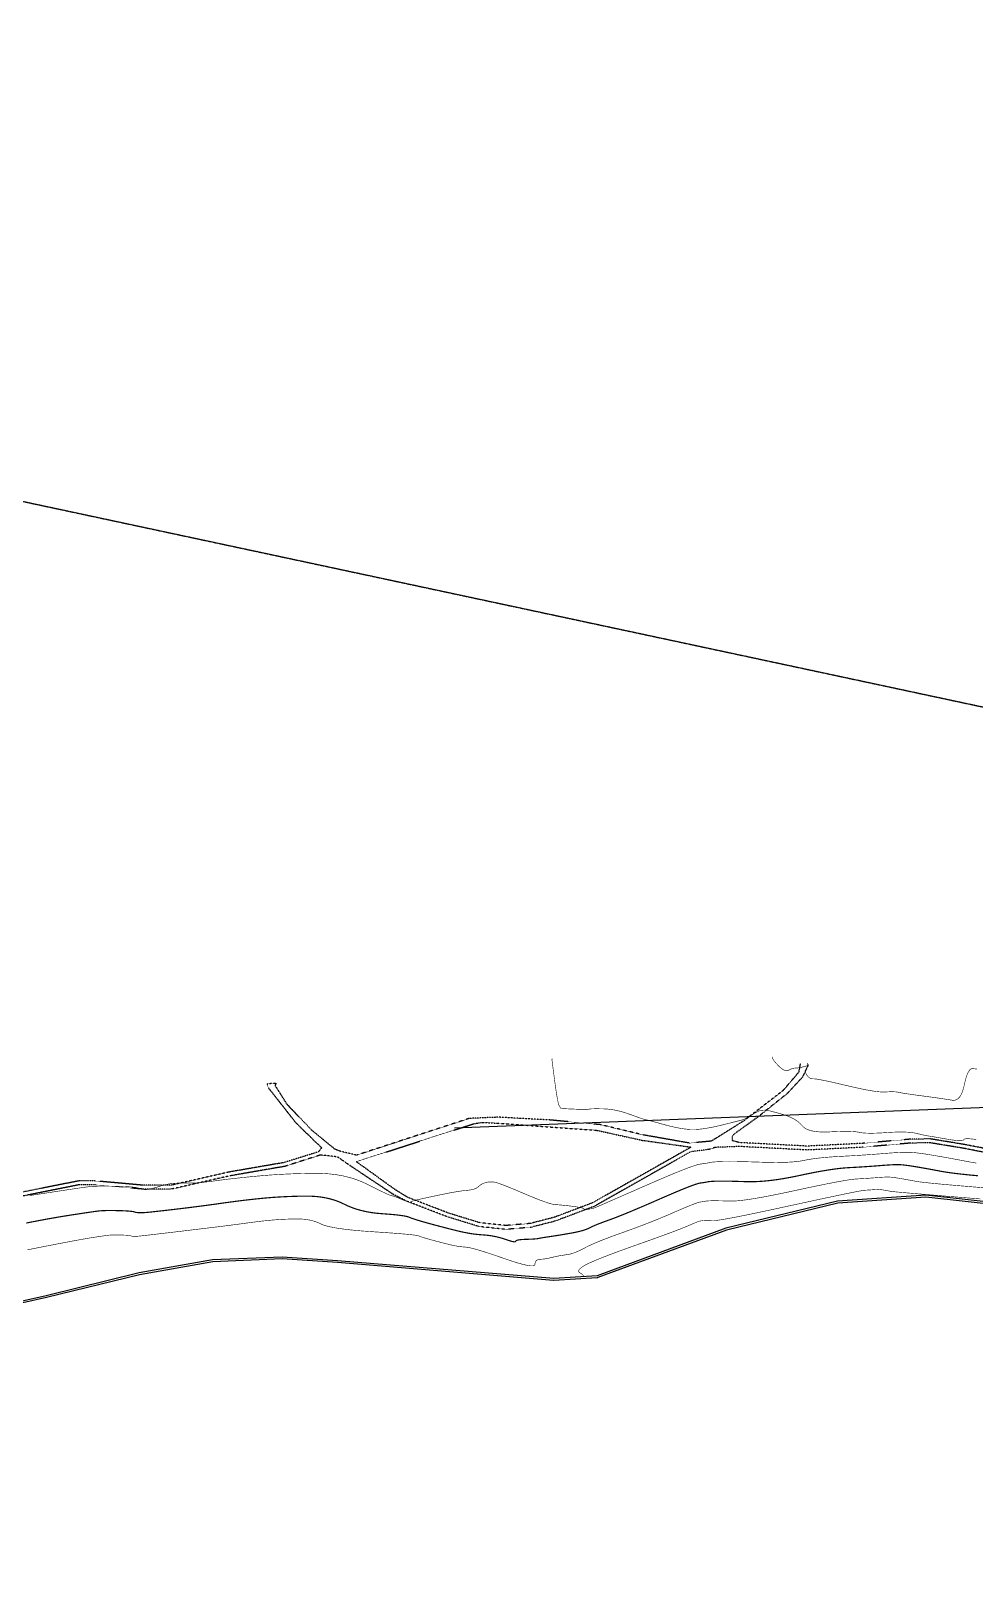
# Model space of a CAD drawing. Extents: x 11113384 to 13069430, y 3172370 to 5201108.
# Drawn here: x 12157800 to 12400344, y 4802691 to 5201108 of the extents above; entities that cross this region are included whole.
import ezdxf

# ---------------------------------------------------------------- set-up
doc = ezdxf.new("R2010")
doc.units = 0
doc.linetypes.add('CENTER2', pattern=[28.575, 19.05, -3.175, 3.175, -3.175])
doc.linetypes.add('X6', pattern=[2, 1, -1])
doc.layers.get('0').update_dxf_attribs({"linetype": 'CONTINUOUS'})
for name, color, linetype in [('1道路红线', 1, 'CONTINUOUS'), ('DGX', 2, 'CONTINUOUS'), ('DLSS', 4, 'CONTINUOUS'), ('DMTZ', 3, 'CONTINUOUS'), ('SXSS', 5, 'CONTINUOUS')]:
    doc.layers.add(name, color=color, linetype=linetype)
doc.linetypes.add('10422', pattern='A,2,[150,AAA.SHX,S=1,R=0,X=0,Y=1],2,[177,AAA.SHX,S=1,R=0,X=0,Y=0.8],1e-09', length=4)

msp = doc.modelspace()

# ---------------------------------------------------------------- linework, layer by layer
at = {"linetype": 'CENTER2', "ltscale": 5}
msp.add_lwpolyline([(11591258, 5201108), (13049603, 4888710), (12797457, 3711631), (11339112, 4024029)], close=True, dxfattribs=at)
at = {"layer": '1道路红线'}
msp.add_lwpolyline([(11752097, 4709836), (12494127, 4723669, -0.118394), (12574100, 4700800, 0.1830605), (12643234, 4664474), (12722396, 4664076, 0.4147455), (12732446, 4674044), (12733262, 4928183), (12724297, 4936835), (12266630, 4919115)], format="xyb", dxfattribs=at)
at = {"layer": 'DGX', "linetype": 'Continuous', "const_width": 150, "flags": 128}
msp.add_lwpolyline([(12291736, 4936976), (12291724, 4936972), (12291713, 4936962), (12291703, 4936947), (12291694, 4936926), (12291685, 4936900), (12291677, 4936868), (12291669, 4936830), (12291662, 4936787), (12291668, 4936657), (12291698, 4936357), (12291752, 4935887), (12291830, 4935249), (12291933, 4934441), (12292059, 4933463), (12292210, 4932317), (12292385, 4931001), (12292567, 4929678), (12292738, 4928512), (12292897, 4927503), (12293046, 4926650), (12293183, 4925953), (12293310, 4925413), (12293425, 4925030), (12293529, 4924803), (12293623, 4924662), (12293706, 4924540), (12293779, 4924434), (12293841, 4924346), (12293892, 4924274), (12293934, 4924221), (12293964, 4924184), (12293985, 4924165), (12294051, 4924152), (12294220, 4924137), (12294492, 4924119), (12294867, 4924098), (12295345, 4924073), (12295926, 4924046), (12296609, 4924016), (12297395, 4923983), (12298188, 4923952), (12298890, 4923931), (12299501, 4923917), (12300022, 4923913), (12300453, 4923917), (12300793, 4923930), (12301043, 4923951), (12301202, 4923981), (12301358, 4924012), (12301600, 4924036), (12301926, 4924055), (12302338, 4924067), (12302835, 4924073), (12303416, 4924073), (12304083, 4924066), (12304834, 4924053), (12305636, 4924017), (12306454, 4923941), (12307287, 4923825), (12308135, 4923668), (12308999, 4923471), (12309879, 4923233), (12310774, 4922956), (12311685, 4922638), (12312547, 4922322), (12313297, 4922050), (12313933, 4921822), (12314457, 4921637), (12314868, 4921497), (12315166, 4921400), (12315351, 4921348), (12315424, 4921339), (12315514, 4921331), (12315751, 4921279), (12316137, 4921184), (12316671, 4921046), (12317352, 4920864), (12318182, 4920639), (12319159, 4920370), (12320284, 4920058), (12321452, 4919746), (12322560, 4919475), (12323606, 4919247), (12324591, 4919060), (12325515, 4918916), (12326377, 4918813), (12327179, 4918753), (12327919, 4918735), (12328661, 4918756), (12329467, 4918816), (12330336, 4918914), (12331270, 4919049), (12332268, 4919223), (12333330, 4919435), (12334456, 4919686), (12335646, 4919974), (12336795, 4920263), (12337801, 4920515), (12338662, 4920732), (12339379, 4920911), (12339952, 4921055), (12340380, 4921162), (12340664, 4921232), (12340804, 4921266), (12340898, 4921299), (12341042, 4921367), (12341238, 4921469), (12341484, 4921605), (12341782, 4921776), (12342131, 4921982), (12342530, 4922221), (12342981, 4922496), (12343439, 4922770), (12343858, 4923008), (12344240, 4923210), (12344583, 4923378), (12344889, 4923509), (12345157, 4923605), (12345386, 4923666), (12345578, 4923690), (12345745, 4923698), (12345899, 4923705), (12346040, 4923712), (12346168, 4923719), (12346283, 4923726), (12346386, 4923733), (12346476, 4923740), (12346554, 4923747), (12346679, 4923737), (12346914, 4923693), (12347257, 4923616), (12347709, 4923505), (12348270, 4923359), (12348941, 4923180), (12349720, 4922967), (12350608, 4922720), (12351515, 4922443), (12352352, 4922139), (12353120, 4921807), (12353817, 4921448), (12354444, 4921063), (12355001, 4920650), (12355488, 4920210), (12355906, 4919742), (12356353, 4919296), (12356930, 4918921), (12357637, 4918615), (12358474, 4918379), (12359442, 4918213), (12360539, 4918117), (12361767, 4918091), (12363124, 4918135), (12364486, 4918202), (12365727, 4918246), (12366848, 4918266), (12367847, 4918263), (12368725, 4918236), (12369482, 4918186), (12370118, 4918112), (12370633, 4918015), (12371140, 4917919), (12371753, 4917848), (12372471, 4917803), (12373295, 4917783), (12374224, 4917789), (12375259, 4917820), (12376400, 4917876), (12377646, 4917958), (12378902, 4918038), (12380072, 4918087), (12381158, 4918106), (12382158, 4918095), (12383072, 4918053), (12383901, 4917981), (12384645, 4917879), (12385304, 4917746), (12385893, 4917606), (12386428, 4917481), (12386908, 4917372), (12387335, 4917278), (12387708, 4917199), (12388027, 4917136), (12388293, 4917089), (12388504, 4917057), (12388740, 4917023), (12389079, 4916970), (12389523, 4916898), (12390070, 4916807), (12390721, 4916697), (12391475, 4916568), (12392333, 4916419), (12393295, 4916252), (12394247, 4916095), (12395077, 4915980), (12395783, 4915905), (12396367, 4915871), (12396827, 4915878), (12397165, 4915926), (12397380, 4916015), (12397472, 4916145), (12397585, 4916271), (12397865, 4916350), (12398311, 4916381), (12398922, 4916364), (12399700, 4916301), (12400644, 4916189)], dxfattribs=at)
at = {"layer": 'DGX', "linetype": 'Continuous', "const_width": 150}
for points in [[(12400847, 4934261), (12400229, 4934346), (12399805, 4934411), (12399486, 4934394), (12399179, 4934234), (12398885, 4933930), (12398604, 4933482), (12398336, 4932891), (12398082, 4932156), (12397840, 4931277), (12397611, 4930254), (12397367, 4929234), (12397079, 4928363), (12396748, 4927642), (12396374, 4927070), (12395956, 4926647), (12395494, 4926373), (12394990, 4926249), (12394441, 4926274), (12393827, 4926378), (12393124, 4926490), (12392331, 4926611), (12391451, 4926741), (12390481, 4926880), (12389423, 4927027), (12388275, 4927183), (12387039, 4927348), (12385821, 4927510), (12384729, 4927660), (12383761, 4927797), (12382918, 4927921), (12382201, 4928033), (12381609, 4928132), (12381142, 4928218), (12380800, 4928292), (12380501, 4928352), (12380163, 4928399), (12379787, 4928431), (12379372, 4928450), (12378918, 4928455), (12378425, 4928447), (12377894, 4928424), (12377324, 4928388), (12376654, 4928376), (12375822, 4928426), (12374830, 4928537), (12373676, 4928710), (12372361, 4928944), (12370885, 4929240), (12369248, 4929598), (12367449, 4930018), (12365672, 4930439), (12364099, 4930803), (12362729, 4931108), (12361564, 4931355), (12360602, 4931545), (12359844, 4931676), (12359291, 4931749), (12358941, 4931764), (12358699, 4931763), (12358470, 4931787), (12358253, 4931836), (12358049, 4931909), (12357858, 4932008), (12357678, 4932132), (12357512, 4932280), (12357358, 4932454), (12357219, 4932636), (12357100, 4932810), (12357000, 4932975), (12356919, 4933131), (12356858, 4933279), (12356815, 4933419), (12356792, 4933551), (12356788, 4933673), (12356798, 4933792), (12356817, 4933911), (12356844, 4934030), (12356880, 4934150), (12356925, 4934269), (12356979, 4934389), (12357041, 4934509), (12357112, 4934629), (12357183, 4934742), (12357243, 4934841), (12357294, 4934925), (12357334, 4934995), (12357365, 4935051), (12357385, 4935093), (12357396, 4935121), (12357397, 4935134), (12357392, 4935139), (12357387, 4935144), (12357381, 4935148), (12357375, 4935151), (12357369, 4935154), (12357362, 4935155), (12357354, 4935156), (12357346, 4935156), (12357322, 4935151), (12357266, 4935137), (12357179, 4935114), (12357061, 4935082), (12356911, 4935041), (12356729, 4934991), (12356517, 4934931), (12356273, 4934863), (12356015, 4934795), (12355762, 4934734), (12355512, 4934682), (12355268, 4934638), (12355027, 4934603), (12354791, 4934576), (12354559, 4934556), (12354331, 4934546), (12354105, 4934531), (12353875, 4934501), (12353643, 4934456), (12353408, 4934394), (12353171, 4934318), (12352931, 4934226), (12352688, 4934118), (12352443, 4933995), (12352185, 4933899), (12351907, 4933873), (12351607, 4933917), (12351285, 4934031), (12350943, 4934216), (12350579, 4934470), (12350194, 4934795), (12349788, 4935190), (12349399, 4935602), (12349065, 4935978), (12348787, 4936319), (12348565, 4936624), (12348399, 4936894), (12348288, 4937128), (12348233, 4937326), (12348233, 4937489)], [(12400712, 4910111), (12399455, 4910325), (12398188, 4910559), (12396939, 4910795), (12395738, 4911020), (12394586, 4911233), (12393482, 4911435), (12392426, 4911625), (12391419, 4911803), (12390461, 4911969), (12389550, 4912123), (12388690, 4912265), (12387881, 4912393), (12387123, 4912506), (12386416, 4912606), (12385761, 4912691), (12385156, 4912762), (12384603, 4912820), (12384102, 4912863), (12383575, 4912890), (12382948, 4912899), (12382220, 4912891), (12381392, 4912864), (12380462, 4912820), (12379432, 4912758), (12378302, 4912678), (12377070, 4912580), (12375773, 4912475), (12374447, 4912373), (12373091, 4912276), (12371705, 4912182), (12370289, 4912091), (12368844, 4912005), (12367369, 4911922), (12365864, 4911842), (12364387, 4911758), (12362997, 4911661), (12361692, 4911551), (12360474, 4911429), (12359341, 4911293), (12358295, 4911144), (12357334, 4910982), (12356460, 4910807), (12355564, 4910641), (12354538, 4910506), (12353383, 4910401), (12352097, 4910327), (12350682, 4910283), (12349138, 4910270), (12347463, 4910288), (12345659, 4910336), (12343866, 4910394), (12342225, 4910442), (12340737, 4910480), (12339401, 4910507), (12338218, 4910524), (12337187, 4910531), (12336309, 4910527), (12335583, 4910513), (12334963, 4910493), (12334404, 4910469), (12333904, 4910443), (12333465, 4910413), (12333086, 4910381), (12332767, 4910345), (12332508, 4910307), (12332309, 4910266), (12332120, 4910222), (12331891, 4910176), (12331622, 4910126), (12331313, 4910075), (12330964, 4910021), (12330574, 4909964), (12330145, 4909905), (12329675, 4909843), (12329024, 4909700), (12328050, 4909396), (12326754, 4908932), (12325135, 4908308), (12323194, 4907523), (12320930, 4906577), (12318343, 4905471), (12315434, 4904205), (12312550, 4902941), (12310042, 4901841), (12307907, 4900907), (12306147, 4900138), (12304761, 4899534), (12303750, 4899095), (12303113, 4898821), (12302851, 4898712), (12302779, 4898686), (12302712, 4898662), (12302652, 4898638), (12302597, 4898617), (12302548, 4898596), (12302504, 4898578), (12302467, 4898560), (12302435, 4898544), (12302391, 4898526), (12302316, 4898504), (12302211, 4898479), (12302075, 4898448), (12301909, 4898414), (12301713, 4898376), (12301486, 4898333), (12301228, 4898286), (12300967, 4898245), (12300729, 4898219), (12300515, 4898209), (12300323, 4898214), (12300155, 4898235), (12300011, 4898271), (12299889, 4898322), (12299791, 4898389), (12299669, 4898464), (12299474, 4898541), (12299208, 4898618), (12298870, 4898696), (12298460, 4898775), (12297979, 4898855), (12297425, 4898936), (12296800, 4899018), (12296154, 4899097), (12295539, 4899168), (12294956, 4899232), (12294404, 4899289), (12293883, 4899338), (12293393, 4899380), (12292935, 4899414), (12292507, 4899441), (12292022, 4899506), (12291390, 4899653), (12290611, 4899882), (12289685, 4900193), (12288612, 4900587), (12287392, 4901064), (12286026, 4901622), (12284512, 4902264), (12283005, 4902906), (12281658, 4903470), (12280471, 4903956), (12279444, 4904362), (12278577, 4904690), (12277870, 4904939), (12277323, 4905109), (12276937, 4905200), (12276632, 4905244), (12276331, 4905272), (12276034, 4905283), (12275741, 4905279), (12275451, 4905259), (12275166, 4905222), (12274884, 4905170), (12274607, 4905102), (12274336, 4905018), (12274075, 4904920), (12273823, 4904807), (12273582, 4904680), (12273350, 4904538), (12273128, 4904382), (12272916, 4904211), (12272713, 4904026), (12272494, 4903843), (12272232, 4903679), (12271927, 4903535), (12271579, 4903410), (12271187, 4903304), (12270753, 4903218), (12270276, 4903151), (12269755, 4903103), (12269154, 4903047), (12268435, 4902957), (12267598, 4902831), (12266643, 4902672), (12265570, 4902477), (12264379, 4902248), (12263069, 4901984), (12261642, 4901685), (12260244, 4901385), (12259025, 4901118), (12257984, 4900883), (12257121, 4900681), (12256437, 4900512), (12255930, 4900375), (12255602, 4900270), (12255452, 4900198), (12255389, 4900148), (12255319, 4900108), (12255244, 4900079), (12255163, 4900060), (12255076, 4900052), (12254984, 4900055), (12254885, 4900068), (12254781, 4900092), (12254654, 4900131), (12254487, 4900190), (12254280, 4900268), (12254034, 4900366), (12253748, 4900483), (12253422, 4900620), (12253057, 4900776), (12252651, 4900952), (12252245, 4901126), (12251875, 4901279), (12251542, 4901409), (12251247, 4901517), (12250988, 4901603), (12250766, 4901667), (12250582, 4901708), (12250434, 4901728), (12250224, 4901781), (12249852, 4901923), (12249318, 4902155), (12248622, 4902477), (12247764, 4902888), (12246744, 4903388), (12245562, 4903978), (12244219, 4904658), (12242761, 4905335), (12241239, 4905921), (12239650, 4906413), (12237997, 4906813), (12236278, 4907121), (12234493, 4907336), (12232644, 4907458), (12230729, 4907488), (12228796, 4907462), (12226892, 4907418), (12225019, 4907357), (12223176, 4907278), (12221362, 4907181), (12219578, 4907065), (12217824, 4906933), (12216099, 4906782), (12214427, 4906622), (12212828, 4906462), (12211302, 4906303), (12209851, 4906143), (12208473, 4905984), (12207168, 4905825), (12205938, 4905666), (12204781, 4905507), (12203680, 4905359), (12202617, 4905235), (12201592, 4905134), (12200605, 4905056), (12199656, 4905001), (12198746, 4904969), (12197873, 4904961), (12197039, 4904976), (12196234, 4904987), (12195450, 4904970), (12194687, 4904923), (12193945, 4904847), (12193224, 4904741), (12192523, 4904607), (12191844, 4904443), (12191186, 4904250), (12190563, 4904054), (12189990, 4903881), (12189466, 4903730), (12188991, 4903602), (12188566, 4903497), (12188191, 4903415), (12187865, 4903355), (12187589, 4903318), (12187336, 4903301), (12187083, 4903300), (12186827, 4903316), (12186571, 4903348), (12186313, 4903397), (12186053, 4903462), (12185792, 4903544), (12185530, 4903642), (12185205, 4903744), (12184758, 4903835), (12184188, 4903916), (12183494, 4903987), (12182678, 4904048), (12181739, 4904098), (12180677, 4904138), (12179492, 4904168), (12178293, 4904187), (12177191, 4904196), (12176185, 4904195), (12175275, 4904182), (12174462, 4904160), (12173744, 4904127), (12173122, 4904084), (12172597, 4904030), (12172039, 4903957), (12171321, 4903858), (12170441, 4903733), (12169400, 4903582), (12168197, 4903404), (12166834, 4903200), (12165310, 4902969), (12163624, 4902713), (12161967, 4902459), (12160525, 4902238), (12159300, 4902050), (12158292, 4901895), (12157500, 4901773)], [(12403801, 4903673), (12399948, 4903985), (12396529, 4904271), (12393544, 4904531), (12390993, 4904764), (12388876, 4904970), (12387193, 4905150), (12385944, 4905304), (12385129, 4905431), (12384543, 4905542), (12383979, 4905648), (12383438, 4905748), (12382920, 4905842), (12382424, 4905931), (12381952, 4906015), (12381501, 4906093), (12381074, 4906166), (12380670, 4906232), (12380290, 4906292), (12379934, 4906345), (12379602, 4906392), (12379295, 4906432), (12379011, 4906466), (12378751, 4906493), (12378516, 4906513), (12378269, 4906526), (12377974, 4906530), (12377633, 4906526), (12377244, 4906513), (12376807, 4906493), (12376324, 4906463), (12375793, 4906426), (12375215, 4906380), (12374606, 4906331), (12373983, 4906283), (12373346, 4906237), (12372696, 4906193), (12372031, 4906151), (12371352, 4906110), (12370660, 4906071), (12369953, 4906034), (12369081, 4905955), (12367892, 4905793), (12366385, 4905546), (12364562, 4905216), (12362421, 4904801), (12359963, 4904302), (12357188, 4903719), (12354095, 4903052), (12350991, 4902389), (12348180, 4901819), (12345661, 4901341), (12343436, 4900956), (12341505, 4900663), (12339866, 4900463), (12338521, 4900355), (12337468, 4900339), (12336600, 4900367), (12335805, 4900391), (12335084, 4900409), (12334437, 4900422), (12333863, 4900430), (12333364, 4900434), (12332938, 4900432), (12332586, 4900425), (12332286, 4900415), (12332015, 4900404), (12331773, 4900391), (12331560, 4900377), (12331376, 4900361), (12331222, 4900344), (12331096, 4900325), (12331000, 4900305), (12330909, 4900284), (12330798, 4900261), (12330667, 4900238), (12330517, 4900213), (12330348, 4900187), (12330159, 4900159), (12329951, 4900130), (12329724, 4900101), (12329408, 4900031), (12328936, 4899884), (12328308, 4899659), (12327524, 4899356), (12326583, 4898976), (12325486, 4898518), (12324233, 4897982), (12322823, 4897368), (12321319, 4896718), (12319783, 4896072), (12318215, 4895431), (12316614, 4894794), (12314982, 4894162), (12313317, 4893534), (12311620, 4892911), (12309890, 4892292), (12308212, 4891692), (12306668, 4891124), (12305258, 4890588), (12303982, 4890083), (12302841, 4889612), (12301834, 4889172), (12300962, 4888764), (12300223, 4888389), (12299574, 4888048), (12298967, 4887745), (12298404, 4887480), (12297885, 4887252), (12297408, 4887062), (12296975, 4886910), (12296585, 4886795), (12296238, 4886718), (12295918, 4886661), (12295607, 4886607), (12295306, 4886555), (12295015, 4886507), (12294733, 4886461), (12294461, 4886418), (12294199, 4886378), (12293946, 4886340), (12293690, 4886300), (12293417, 4886252), (12293128, 4886197), (12292822, 4886135), (12292499, 4886065), (12292160, 4885987), (12291804, 4885902), (12291432, 4885809), (12291055, 4885718), (12290685, 4885638), (12290322, 4885568), (12289966, 4885510), (12289618, 4885463), (12289277, 4885427), (12288943, 4885401), (12288616, 4885387), (12288312, 4885358), (12288048, 4885292), (12287824, 4885186), (12287639, 4885043), (12287493, 4884861), (12287387, 4884640), (12287320, 4884381), (12287293, 4884083), (12287162, 4883830), (12286783, 4883704), (12286156, 4883704), (12285282, 4883832), (12284161, 4884086), (12282791, 4884467), (12281175, 4884976), (12279310, 4885611), (12277416, 4886268), (12275709, 4886841), (12274191, 4887330), (12272861, 4887736), (12271718, 4888058), (12270764, 4888296), (12269997, 4888451), (12269418, 4888521), (12268930, 4888556), (12268435, 4888605), (12267933, 4888666), (12267424, 4888740), (12266909, 4888827), (12266386, 4888928), (12265857, 4889041), (12265320, 4889167), (12264775, 4889302), (12264220, 4889442), (12263653, 4889586), (12263076, 4889736), (12262488, 4889890), (12261889, 4890049), (12261279, 4890212), (12260659, 4890380), (12260060, 4890546), (12259514, 4890701), (12259021, 4890846), (12258582, 4890980), (12258196, 4891104), (12257863, 4891217), (12257584, 4891320), (12257358, 4891412), (12257001, 4891505), (12256330, 4891608), (12255346, 4891723), (12254047, 4891848), (12252434, 4891984), (12250508, 4892131), (12248267, 4892289), (12245712, 4892458), (12243130, 4892642), (12240805, 4892845), (12238738, 4893068), (12236929, 4893310), (12235378, 4893571), (12234085, 4893852), (12233050, 4894153), (12232273, 4894473), (12231609, 4894781), (12230916, 4895047), (12230194, 4895272), (12229441, 4895454), (12228659, 4895594), (12227847, 4895691), (12227005, 4895747), (12226134, 4895760), (12225254, 4895749), (12224388, 4895729), (12223536, 4895701), (12222697, 4895665), (12221872, 4895621), (12221060, 4895568), (12220262, 4895508), (12219477, 4895439), (12218691, 4895363), (12217890, 4895280), (12217073, 4895190), (12216240, 4895093), (12215391, 4894989), (12214527, 4894878), (12213647, 4894760), (12212752, 4894635), (12211737, 4894495), (12210498, 4894331), (12209036, 4894142), (12207350, 4893929), (12205441, 4893692), (12203308, 4893431), (12200952, 4893145), (12198372, 4892836), (12195821, 4892531), (12193550, 4892261), (12191560, 4892026), (12189850, 4891825), (12188421, 4891658), (12187272, 4891526), (12186403, 4891429), (12185815, 4891366), (12185388, 4891327), (12185001, 4891299), (12184655, 4891283), (12184351, 4891279), (12184087, 4891287), (12183864, 4891306), (12183681, 4891337), (12183540, 4891380), (12183391, 4891427), (12183185, 4891469), (12182923, 4891506), (12182605, 4891539), (12182230, 4891566), (12181798, 4891590), (12181310, 4891608), (12180766, 4891622), (12180215, 4891631), (12179709, 4891635), (12179247, 4891634), (12178828, 4891628), (12178455, 4891618), (12178125, 4891603), (12177839, 4891583), (12177598, 4891558), (12177342, 4891525), (12177011, 4891480), (12176607, 4891422), (12176129, 4891353), (12175577, 4891271), (12174950, 4891177), (12174250, 4891071), (12173475, 4890953), (12172546, 4890803), (12171380, 4890602), (12169978, 4890350), (12168340, 4890047), (12166466, 4889692), (12164355, 4889286), (12162009, 4888829), (12159426, 4888321), (12156876, 4887819)], [(12401689, 4900904), (12396505, 4901321), (12391977, 4901689), (12388107, 4902008), (12384892, 4902277), (12382334, 4902498), (12380433, 4902670), (12379188, 4902793), (12378600, 4902867), (12378345, 4902915), (12378100, 4902961), (12377864, 4903005), (12377639, 4903046), (12377423, 4903085), (12377218, 4903121), (12377022, 4903155), (12376836, 4903187), (12376660, 4903216), (12376495, 4903242), (12376340, 4903265), (12376196, 4903285), (12376062, 4903303), (12375938, 4903317), (12375825, 4903329), (12375723, 4903338), (12375616, 4903343), (12375487, 4903345), (12375339, 4903343), (12375170, 4903338), (12374980, 4903329), (12374769, 4903316), (12374538, 4903300), (12374287, 4903280), (12374022, 4903258), (12373751, 4903238), (12373474, 4903218), (12373191, 4903199), (12372902, 4903180), (12372607, 4903162), (12372305, 4903145), (12371998, 4903129), (12371428, 4903054), (12370340, 4902858), (12368732, 4902544), (12366606, 4902109), (12363961, 4901555), (12360797, 4900881), (12357114, 4900088), (12352913, 4899175), (12348704, 4898264), (12345000, 4897476), (12341801, 4896811), (12339106, 4896271), (12336916, 4895853), (12335230, 4895559), (12334049, 4895388), (12333373, 4895341), (12332967, 4895354), (12332595, 4895365), (12332257, 4895373), (12331954, 4895380), (12331686, 4895384), (12331452, 4895385), (12331253, 4895384), (12331088, 4895381), (12330947, 4895376), (12330821, 4895371), (12330707, 4895365), (12330608, 4895358), (12330522, 4895351), (12330449, 4895343), (12330391, 4895334), (12330345, 4895325), (12330303, 4895315), (12330251, 4895304), (12330190, 4895293), (12330120, 4895282), (12330040, 4895269), (12329952, 4895257), (12329855, 4895243), (12329748, 4895229), (12329600, 4895197), (12329380, 4895128), (12329086, 4895023), (12328718, 4894881), (12328278, 4894703), (12327765, 4894488), (12327178, 4894238), (12326518, 4893950), (12325704, 4893607), (12324654, 4893188), (12323369, 4892693), (12321848, 4892123), (12320092, 4891476), (12318100, 4890754), (12315873, 4889956), (12313410, 4889083), (12310948, 4888205), (12308723, 4887397), (12306736, 4886656), (12304987, 4885984), (12303475, 4885380), (12302201, 4884845), (12301164, 4884378), (12300365, 4883979), (12299747, 4883627), (12299255, 4883298), (12298888, 4882994), (12298648, 4882714), (12298532, 4882458), (12298543, 4882225), (12298679, 4882018), (12298941, 4881834), (12299253, 4881640), (12299539, 4881404), (12299800, 4881125), (12299943, 4880929)]]:
    msp.add_lwpolyline(points, dxfattribs=at)
at = {"layer": 'DGX', "color": 3, "linetype": 'Continuous', "const_width": 300}
msp.add_lwpolyline([(12401080, 4906853), (12398981, 4907054), (12397093, 4907250), (12395417, 4907442), (12393952, 4907630), (12392700, 4907815), (12391658, 4907995), (12390741, 4908169), (12389859, 4908334), (12389012, 4908491), (12388201, 4908639), (12387425, 4908778), (12386685, 4908909), (12385981, 4909031), (12385312, 4909145), (12384680, 4909249), (12384085, 4909342), (12383528, 4909426), (12383009, 4909499), (12382528, 4909562), (12382084, 4909614), (12381677, 4909656), (12381309, 4909688), (12380922, 4909708), (12380461, 4909715), (12379927, 4909708), (12379318, 4909689), (12378635, 4909656), (12377878, 4909611), (12377047, 4909552), (12376142, 4909480), (12375190, 4909403), (12374215, 4909328), (12373218, 4909256), (12372200, 4909187), (12371160, 4909121), (12370098, 4909057), (12369014, 4908996), (12367909, 4908938), (12366734, 4908857), (12365444, 4908727), (12364039, 4908549), (12362518, 4908322), (12360881, 4908047), (12359129, 4907723), (12357261, 4907351), (12355278, 4906930), (12353277, 4906515), (12351359, 4906163), (12349522, 4905871), (12347767, 4905641), (12346094, 4905473), (12344502, 4905366), (12342992, 4905321), (12341564, 4905338), (12340233, 4905381), (12339015, 4905416), (12337910, 4905444), (12336919, 4905465), (12336041, 4905477), (12335276, 4905482), (12334624, 4905480), (12334085, 4905469), (12333625, 4905454), (12333209, 4905436), (12332839, 4905417), (12332512, 4905395), (12332231, 4905371), (12331994, 4905345), (12331802, 4905316), (12331655, 4905286), (12331514, 4905253), (12331344, 4905219), (12331145, 4905182), (12330915, 4905144), (12330656, 4905104), (12330367, 4905062), (12330048, 4905018), (12329699, 4904972), (12329216, 4904866), (12328493, 4904640), (12327531, 4904296), (12326329, 4903832), (12324888, 4903249), (12323208, 4902548), (12321288, 4901727), (12319129, 4900787), (12316935, 4899829), (12314912, 4898957), (12313061, 4898169), (12311381, 4897466), (12309872, 4896848), (12308533, 4896315), (12307367, 4895866), (12306371, 4895502), (12305495, 4895189), (12304690, 4894893), (12303955, 4894613), (12303290, 4894350), (12302694, 4894104), (12302169, 4893875), (12301714, 4893662), (12301329, 4893466), (12300951, 4893282), (12300518, 4893103), (12300029, 4892929), (12299485, 4892761), (12298885, 4892599), (12298229, 4892443), (12297519, 4892292), (12296752, 4892147), (12295970, 4892008), (12295211, 4891876), (12294476, 4891750), (12293764, 4891632), (12293076, 4891520), (12292412, 4891414), (12291771, 4891316), (12291153, 4891224), (12290577, 4891139), (12290058, 4891060), (12289598, 4890988), (12289196, 4890923), (12288852, 4890865), (12288567, 4890812), (12288339, 4890767), (12288170, 4890728), (12287997, 4890694), (12287760, 4890661), (12287458, 4890631), (12287091, 4890603), (12286659, 4890577), (12286162, 4890553), (12285601, 4890532), (12284975, 4890512), (12284357, 4890488), (12283822, 4890453), (12283368, 4890407), (12282997, 4890349), (12282707, 4890281), (12282500, 4890201), (12282374, 4890110), (12282331, 4890008), (12282286, 4889922), (12282157, 4889879), (12281944, 4889879), (12281647, 4889922), (12281266, 4890009), (12280800, 4890139), (12280251, 4890311), (12279617, 4890527), (12278936, 4890753), (12278244, 4890954), (12277543, 4891132), (12276831, 4891285), (12276108, 4891414), (12275376, 4891519), (12274632, 4891601), (12273879, 4891658), (12273115, 4891713), (12272340, 4891788), (12271555, 4891884), (12270759, 4892000), (12269952, 4892137), (12269134, 4892294), (12268305, 4892471), (12267466, 4892668), (12266613, 4892880), (12265743, 4893098), (12264856, 4893325), (12263953, 4893558), (12263033, 4893799), (12262096, 4894048), (12261142, 4894304), (12260171, 4894567), (12259233, 4894826), (12258379, 4895069), (12257608, 4895296), (12256921, 4895505), (12256317, 4895699), (12255796, 4895876), (12255358, 4896037), (12255004, 4896182), (12254623, 4896316), (12254103, 4896444), (12253444, 4896566), (12252647, 4896682), (12251711, 4896793), (12250637, 4896899), (12249424, 4896999), (12248073, 4897093), (12246677, 4897211), (12245328, 4897384), (12244028, 4897611), (12242776, 4897893), (12241571, 4898230), (12240415, 4898620), (12239306, 4899065), (12238246, 4899565), (12237185, 4900058), (12236077, 4900484), (12234922, 4900842), (12233719, 4901133), (12232468, 4901357), (12231170, 4901513), (12229825, 4901602), (12228431, 4901624), (12227025, 4901605), (12225640, 4901574), (12224278, 4901529), (12222936, 4901471), (12221617, 4901401), (12220319, 4901317), (12219043, 4901220), (12217788, 4901110), (12216532, 4900989), (12215251, 4900856), (12213944, 4900712), (12212613, 4900557), (12211256, 4900390), (12209874, 4900213), (12208468, 4900025), (12207036, 4899825), (12205601, 4899624), (12204187, 4899428), (12202793, 4899239), (12201419, 4899057), (12200066, 4898881), (12198732, 4898712), (12197419, 4898549), (12196126, 4898392), (12194878, 4898244), (12193703, 4898105), (12192598, 4897977), (12191565, 4897859), (12190604, 4897752), (12189714, 4897654), (12188895, 4897567), (12188148, 4897489), (12187469, 4897426), (12186855, 4897382), (12186306, 4897357), (12185822, 4897350), (12185403, 4897362), (12185049, 4897393), (12184759, 4897443), (12184535, 4897511), (12184298, 4897586), (12183972, 4897652), (12183555, 4897711), (12183049, 4897763), (12182454, 4897807), (12181769, 4897844), (12180994, 4897873), (12180129, 4897895), (12179254, 4897909), (12178450, 4897915), (12177716, 4897914), (12177052, 4897905), (12176458, 4897889), (12175934, 4897865), (12175481, 4897833), (12175098, 4897794), (12174691, 4897741), (12174166, 4897669), (12173524, 4897578), (12172764, 4897467), (12171887, 4897337), (12170892, 4897188), (12169780, 4897020), (12168550, 4896833), (12167256, 4896631), (12165953, 4896420), (12164639, 4896200), (12163316, 4895971), (12161983, 4895733), (12160640, 4895485), (12159287, 4895229), (12157924, 4894963), (12156613, 4894706)], dxfattribs=at)
msp.add_lwpolyline([(12401080, 4906853), (12398981, 4907054), (12397093, 4907250), (12395417, 4907442), (12393952, 4907630), (12392700, 4907815), (12391658, 4907995), (12390741, 4908169), (12389859, 4908334), (12389012, 4908491), (12388201, 4908639), (12387425, 4908778), (12386685, 4908909), (12385981, 4909031), (12385312, 4909145), (12384680, 4909249), (12384085, 4909342), (12383528, 4909426), (12383009, 4909499), (12382528, 4909562), (12382084, 4909614), (12381677, 4909656), (12381309, 4909688), (12380922, 4909708), (12380461, 4909715), (12379927, 4909708), (12379318, 4909689), (12378635, 4909656), (12377878, 4909611), (12377047, 4909552), (12376142, 4909480), (12375190, 4909403), (12374215, 4909328), (12373218, 4909256), (12372200, 4909187), (12371160, 4909121), (12370098, 4909057), (12369014, 4908996), (12367909, 4908938), (12366734, 4908857), (12365444, 4908727), (12364039, 4908549), (12362518, 4908322), (12360881, 4908047), (12359129, 4907723), (12357261, 4907351), (12355278, 4906930), (12353277, 4906515), (12351359, 4906163), (12349522, 4905871), (12347767, 4905641), (12346094, 4905473), (12344502, 4905366), (12342992, 4905321), (12341564, 4905338), (12340233, 4905381), (12339015, 4905416), (12337910, 4905444), (12336919, 4905465), (12336041, 4905477), (12335276, 4905482), (12334624, 4905480), (12334085, 4905469), (12333625, 4905454), (12333209, 4905436), (12332839, 4905417), (12332512, 4905395), (12332231, 4905371), (12331994, 4905345), (12331802, 4905316), (12331655, 4905286), (12331514, 4905253), (12331344, 4905219), (12331145, 4905182), (12330915, 4905144), (12330656, 4905104), (12330367, 4905062), (12330048, 4905018), (12329699, 4904972), (12329216, 4904866), (12328493, 4904640), (12327531, 4904296), (12326329, 4903832), (12324888, 4903249), (12323208, 4902548), (12321288, 4901727), (12319129, 4900787), (12316935, 4899829), (12314912, 4898957), (12313061, 4898169), (12311381, 4897466), (12309872, 4896848), (12308533, 4896315), (12307367, 4895866), (12306371, 4895502), (12305495, 4895189), (12304690, 4894893), (12303955, 4894613), (12303290, 4894350), (12302694, 4894104), (12302169, 4893875), (12301714, 4893662), (12301329, 4893466), (12300951, 4893282), (12300518, 4893103), (12300029, 4892929), (12299485, 4892761), (12298885, 4892599), (12298229, 4892443), (12297519, 4892292), (12296752, 4892147), (12295970, 4892008), (12295211, 4891876), (12294476, 4891750), (12293764, 4891632), (12293076, 4891520), (12292412, 4891414), (12291771, 4891316), (12291153, 4891224), (12290577, 4891139), (12290058, 4891060), (12289598, 4890988), (12289196, 4890923), (12288852, 4890865), (12288567, 4890812), (12288339, 4890767), (12288170, 4890728), (12287997, 4890694), (12287760, 4890661), (12287458, 4890631), (12287091, 4890603), (12286659, 4890577), (12286162, 4890553), (12285601, 4890532), (12284975, 4890512), (12284357, 4890488), (12283822, 4890453), (12283368, 4890407), (12282997, 4890349), (12282707, 4890281), (12282500, 4890201), (12282374, 4890110), (12282331, 4890008), (12282286, 4889922), (12282157, 4889879), (12281944, 4889879), (12281647, 4889922), (12281266, 4890009), (12280800, 4890139), (12280251, 4890311), (12279617, 4890527), (12278936, 4890753), (12278244, 4890954), (12277543, 4891132), (12276831, 4891285), (12276108, 4891414), (12275376, 4891519), (12274632, 4891601), (12273879, 4891658), (12273115, 4891713), (12272340, 4891788), (12271555, 4891884), (12270759, 4892000), (12269952, 4892137), (12269134, 4892294), (12268305, 4892471), (12267466, 4892668), (12266613, 4892880), (12265743, 4893098), (12264856, 4893325), (12263953, 4893558), (12263033, 4893799), (12262096, 4894048), (12261142, 4894304), (12260171, 4894567), (12259233, 4894826), (12258379, 4895069), (12257608, 4895296), (12256921, 4895505), (12256317, 4895699), (12255796, 4895876), (12255358, 4896037), (12255004, 4896182), (12254623, 4896316), (12254103, 4896444), (12253444, 4896566), (12252647, 4896682), (12251711, 4896793), (12250637, 4896899), (12249424, 4896999), (12248073, 4897093), (12246677, 4897211), (12245328, 4897384), (12244028, 4897611), (12242776, 4897893), (12241571, 4898230), (12240415, 4898620), (12239306, 4899065), (12238246, 4899565), (12237185, 4900058), (12236077, 4900484), (12234922, 4900842), (12233719, 4901133), (12232468, 4901357), (12231170, 4901513), (12229825, 4901602), (12228431, 4901624), (12227025, 4901605), (12225640, 4901574), (12224278, 4901529), (12222936, 4901471), (12221617, 4901401), (12220319, 4901317), (12219043, 4901220), (12217788, 4901110), (12216532, 4900989), (12215251, 4900856), (12213944, 4900712), (12212613, 4900557), (12211256, 4900390), (12209874, 4900213), (12208468, 4900025), (12207036, 4899825), (12205601, 4899624), (12204187, 4899428), (12202793, 4899239), (12201419, 4899057), (12200066, 4898881), (12198732, 4898712), (12197419, 4898549), (12196126, 4898392), (12194878, 4898244), (12193703, 4898105), (12192598, 4897977), (12191565, 4897859), (12190604, 4897752), (12189714, 4897654), (12188895, 4897567), (12188148, 4897489), (12187469, 4897426), (12186855, 4897382), (12186306, 4897357), (12185822, 4897350), (12185403, 4897362), (12185049, 4897393), (12184759, 4897443), (12184535, 4897511), (12184298, 4897586), (12183972, 4897652), (12183555, 4897711), (12183049, 4897763), (12182454, 4897807), (12181769, 4897844), (12180994, 4897873), (12180129, 4897895), (12179254, 4897909), (12178450, 4897915), (12177716, 4897914), (12177052, 4897905), (12176458, 4897889), (12175934, 4897865), (12175481, 4897833), (12175098, 4897794), (12174691, 4897741), (12174166, 4897669), (12173524, 4897578), (12172764, 4897467), (12171887, 4897337), (12170892, 4897188), (12169780, 4897020), (12168550, 4896833), (12167256, 4896631), (12165953, 4896420), (12164639, 4896200), (12163316, 4895971), (12161983, 4895733), (12160640, 4895485), (12159287, 4895229), (12157924, 4894963), (12156613, 4894706)], dxfattribs=at)
at = {"layer": 'DLSS', "linetype": 'X6', "flags": 128}
for points in [[(12355436, 4935699), (12355031, 4933446), (12351015, 4928745), (12340961, 4920986), (12332660, 4915753), (12326999, 4915240), (12314904, 4917382), (12304143, 4919979), (12291079, 4921189), (12277794, 4921905), (12270437, 4921592), (12241419, 4912125), (12236956, 4913228), (12235860, 4913698), (12235860, 4913698), (12229812, 4918662), (12223647, 4925170), (12220583, 4929989), (12220785, 4930622), (12218448, 4930468), (12218771, 4929465), (12225845, 4920455), (12232452, 4914055)], [(12357349, 4935791), (12357381, 4935134), (12355991, 4932184), (12352129, 4928027), (12344704, 4922060), (12338364, 4917497), (12337916, 4916951), (12337933, 4915890)], [(12251276, 4903344), (12251276, 4903344), (12241381, 4910478), (12271559, 4920233), (12273808, 4920568), (12277507, 4920379), (12303089, 4918555), (12314868, 4915971), (12327304, 4914235)], [(12478529, 4906392), (12455774, 4905488), (12447670, 4904851), (12443165, 4905029), (12433094, 4905409), (12424415, 4906819), (12417538, 4909250), (12409765, 4911487), (12397450, 4913901), (12388750, 4915328), (12383795, 4915250), (12371648, 4914186), (12357273, 4913471), (12339804, 4914377), (12333594, 4914140), (12331976, 4913610), (12327337, 4913033), (12302534, 4899001), (12292599, 4895229), (12286268, 4893596), (12279775, 4893059), (12272898, 4893791), (12264769, 4896296), (12254304, 4900323), (12250670, 4902191), (12239890, 4909378), (12236554, 4911695), (12232176, 4912193), (12222992, 4909256), (12208828, 4906813), (12194079, 4903454), (12186623, 4903409), (12174431, 4904506), (12170314, 4904558), (12156383, 4901778), (12151376, 4900781), (12136856, 4896967), (12125094, 4895749), (12121483, 4894584), (12115205, 4891923), (12102885, 4887534), (12085776, 4882356), (12077984, 4882382), (12067631, 4883246), (12049253, 4884652), (12044096, 4884856), (12033119, 4884504), (12019979, 4887382), (12015644, 4885578), (12010920, 4886759), (12006531, 4888847), (12000724, 4890867), (11994792, 4891419), (11986141, 4891155), (11981344, 4889900), (11973837, 4888725), (11971295, 4888451), (11966492, 4889229), (11959633, 4889209), (11957393, 4888965), (11952069, 4888200), (11948571, 4887083), (11944039, 4885373), (11936901, 4881132), (11930574, 4877672), (11924375, 4874207), (11921578, 4873652)], [(12232452, 4914055), (12231686, 4913011), (12222757, 4910231), (12208632, 4907794), (12193964, 4904453), (12186665, 4904409), (12174482, 4905505), (12170222, 4905559), (12156187, 4902758), (12151151, 4901756), (12136684, 4897956), (12124658, 4896519), (12124105, 4896667)], [(12327304, 4914235), (12327304, 4914235), (12327304, 4914235), (12327017, 4914001), (12302108, 4899909), (12292296, 4896184), (12286101, 4894586), (12279787, 4894064), (12273100, 4894775), (12265096, 4897242), (12254714, 4901237), (12251276, 4903344), (12251276, 4903344)], [(12477873, 4907643), (12455715, 4906486), (12447651, 4905853), (12443203, 4906028), (12433193, 4906406), (12424663, 4907792), (12417844, 4910203), (12410000, 4912460), (12397627, 4914885), (12388823, 4916329), (12383743, 4916250), (12371580, 4915184), (12357274, 4914472), (12339811, 4915378), (12337933, 4915890)]]:
    msp.add_lwpolyline(points, dxfattribs=at)
at = {"layer": 'DMTZ', "linetype": '10422', "flags": 128}
msp.add_lwpolyline([(12735115, 4905123), (12713169, 4902406), (12689108, 4900673), (12662221, 4900915), (12624865, 4899478), (12576295, 4897576), (12576295, 4897576), (12494494, 4892128), (12472804, 4890953), (12445692, 4893699), (12416529, 4898714), (12387747, 4901854), (12365006, 4900313), (12336324, 4893367), (12303262, 4881135), (12292126, 4880445), (12236588, 4885026), (12222297, 4885968), (12204435, 4885204), (12185561, 4881866), (12161651, 4876012), (12149397, 4873266), (12103973, 4875184), (12071537, 4873942), (12039906, 4874784), (12011576, 4871444), (11997264, 4872298), (11979210, 4871175), (11950534, 4870440), (11930173, 4867446), (11900644, 4862265), (11855583, 4848955), (11855583, 4848955)], dxfattribs=at)
at = {"layer": 'SXSS', "linetype": 'Continuous'}
msp.add_lwpolyline([(12416459, 4898219), (12387737, 4901352), (12365082, 4899817), (12336470, 4892888), (12303436, 4880666, -0.0732607), (12303293, 4880636), (12292157, 4879946, -0.0360479), (12292085, 4879947), (12236551, 4884527), (12222291, 4885467), (12204489, 4884706), (12185664, 4881377), (12161770, 4875526, -0.0049214), (12161760, 4875524), (12149506, 4872778, -0.0657579)], format="xyb", dxfattribs=at)

doc.saveas('drawing.dxf')
